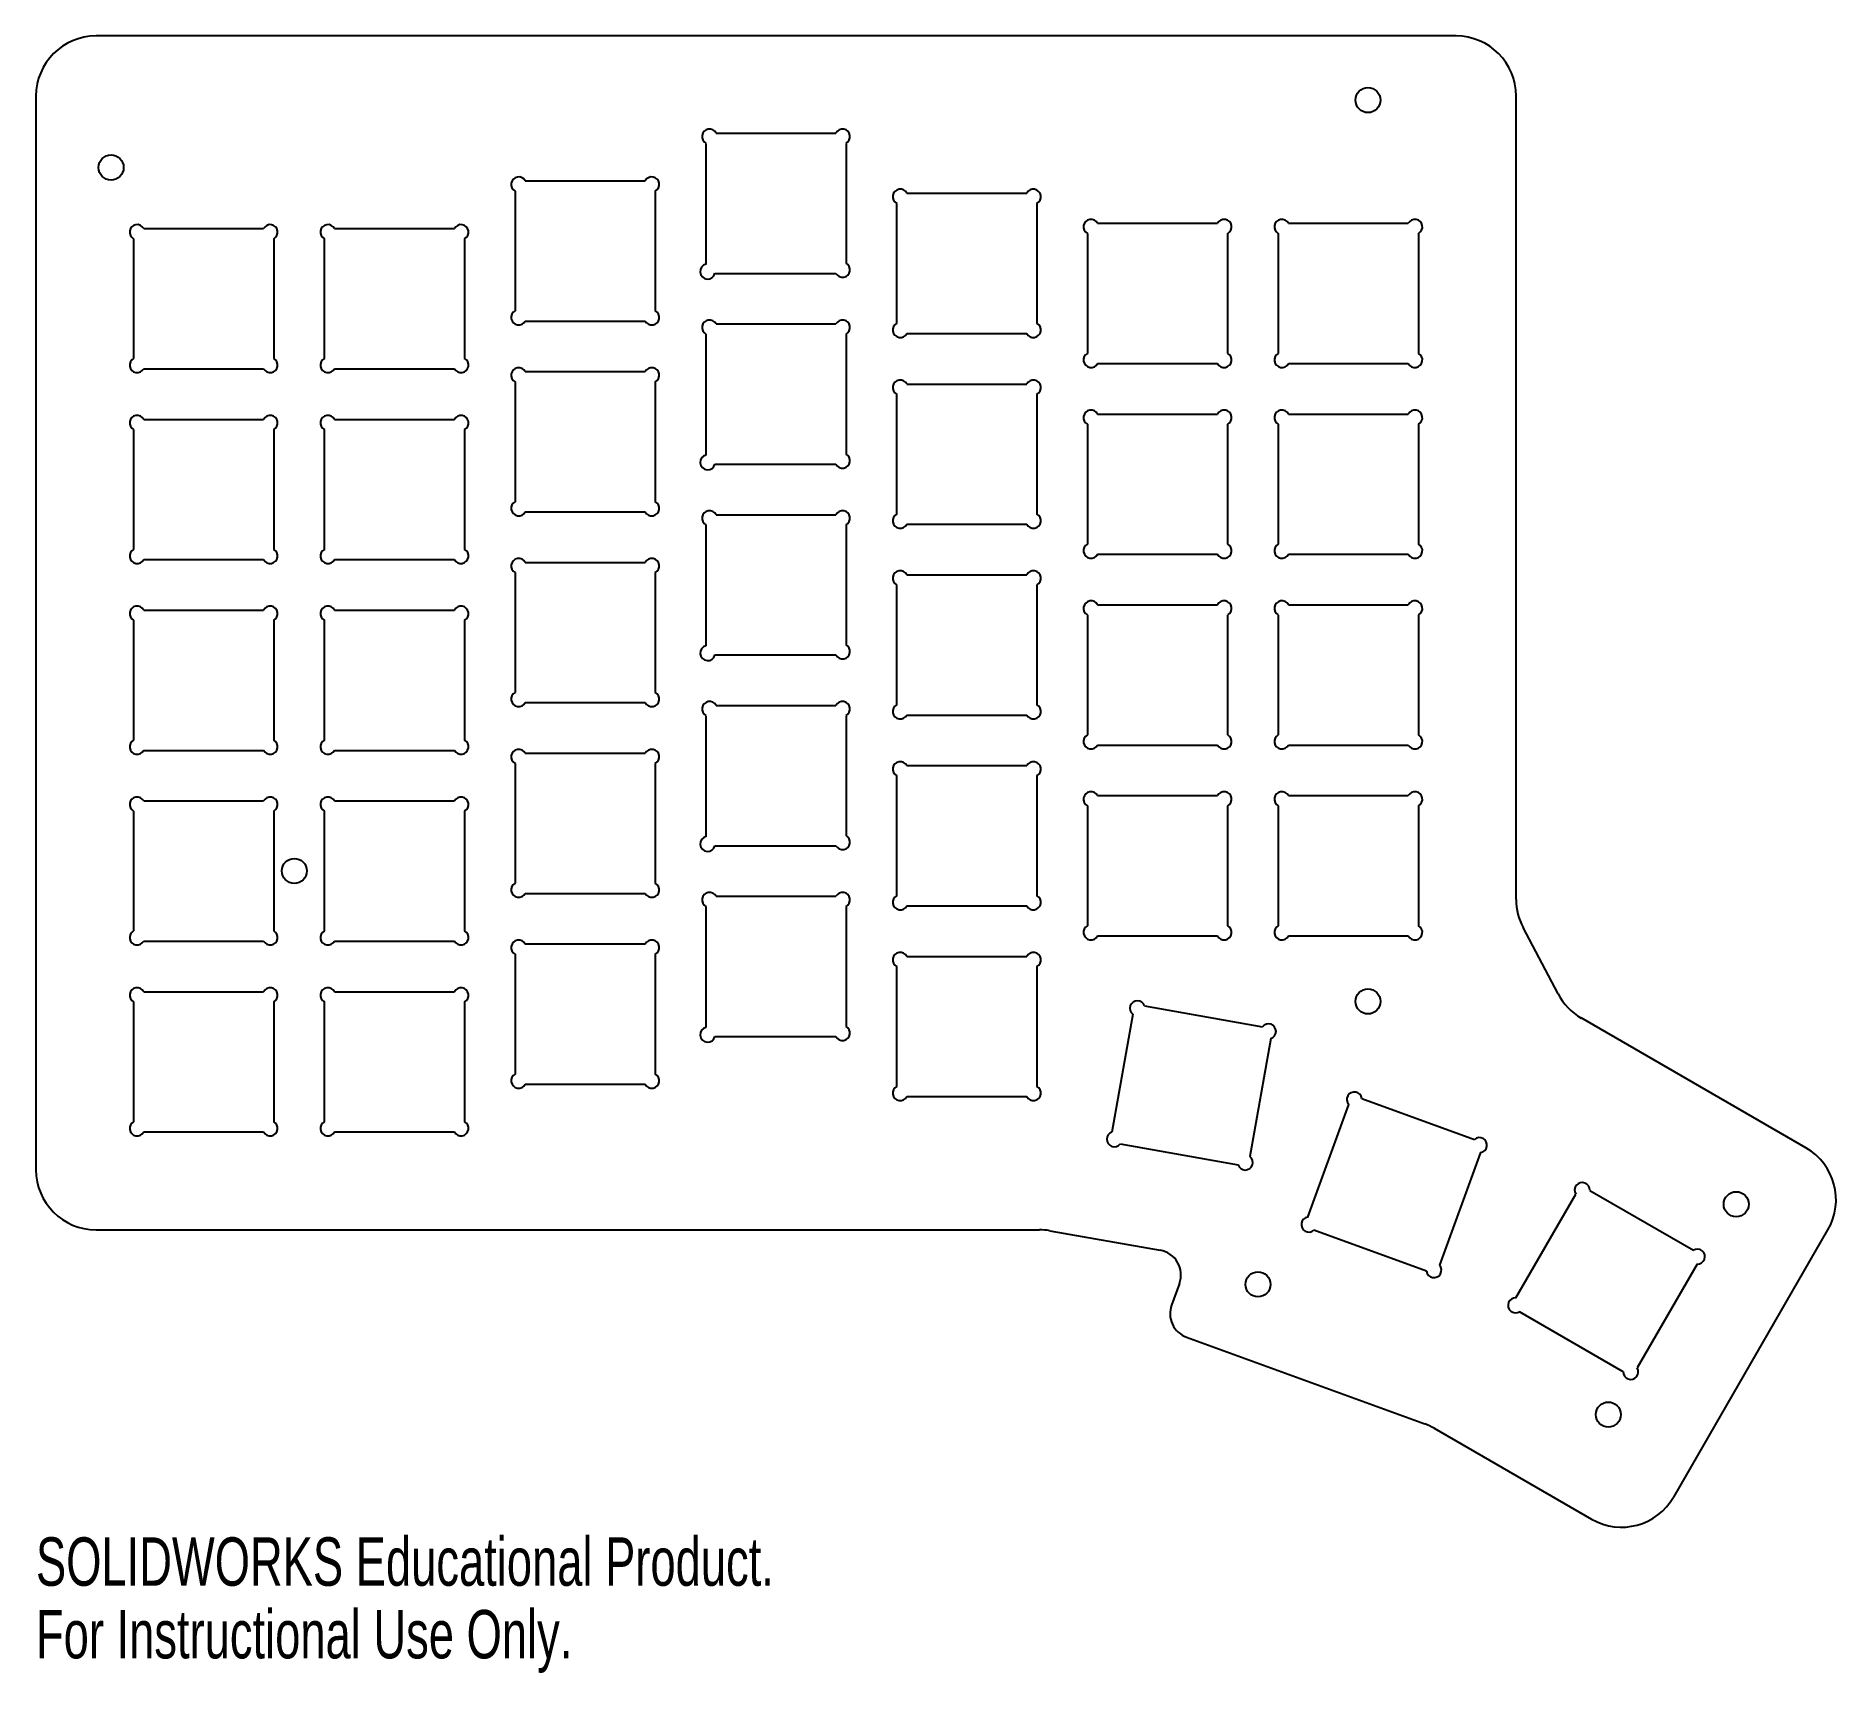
# Model space of a CAD drawing. Header units: millimetres. Extents: x -119 to 61, y -39 to 125.
import ezdxf

# ---------------------------------------------------------------- set-up
doc = ezdxf.new("R2010")
doc.units = ezdxf.units.MM
doc.styles.add('SLDTEXTSTYLE0', font='TXT', dxfattribs={"width": 0.7})

msp = doc.modelspace()

# ---------------------------------------------------------------- linework, layer by layer
at = {"color": 7, "linetype": 'Continuous', "lineweight": 25}
for p, q in [((23.02, 124.65), (-112.78, 124.65)), ((-118.78, 118.65), (-118.78, 11.45)), ((29.02, 38.42), (29.02, 118.65)), ((-51.89, 113.93), (-51.89, 101.85)), ((-50.87, 114.95), (-38.9, 114.95)), ((-37.89, 113.93), (-37.89, 101.96)), ((-69.92, 110.19), (-57.95, 110.19)), ((-70.94, 109.17), (-70.94, 97.2)), ((-56.94, 109.17), (-56.94, 97.2)), ((-32.84, 107.93), (-32.84, 95.96)), ((-31.82, 108.95), (-19.85, 108.95)), ((-18.84, 107.93), (-18.84, 95.96)), ((-109.04, 104.41), (-109.04, 92.44)), ((-108.02, 105.42), (-96.05, 105.42)), ((-95.04, 104.41), (-95.04, 92.44)), ((-89.99, 104.41), (-89.99, 92.44)), ((-88.97, 105.42), (-77, 105.42)), ((-75.99, 104.41), (-75.99, 92.44)), ((-13.79, 104.93), (-13.79, 92.96)), ((-12.77, 105.95), (-0.8, 105.95)), ((0.21, 104.93), (0.21, 92.96)), ((5.26, 104.93), (5.26, 92.96)), ((6.28, 105.95), (18.25, 105.95)), ((19.26, 104.93), (19.26, 92.96)), ((-50.98, 100.95), (-38.9, 100.95)), ((-69.92, 96.19), (-57.95, 96.19)), ((-50.87, 95.9), (-38.9, 95.9)), ((-51.89, 94.88), (-51.89, 82.8)), ((-37.89, 94.88), (-37.89, 82.91)), ((-31.82, 94.95), (-19.85, 94.95)), ((-12.77, 91.95), (-0.8, 91.95)), ((6.28, 91.95), (18.25, 91.95)), ((-108.02, 91.42), (-96.05, 91.42)), ((-88.97, 91.42), (-77, 91.42)), ((-70.94, 90.12), (-70.94, 78.15)), ((-69.92, 91.14), (-57.95, 91.14)), ((-56.94, 90.12), (-56.94, 78.15)), ((-31.82, 89.9), (-19.85, 89.9)), ((-32.84, 88.88), (-32.84, 76.91)), ((-18.84, 88.88), (-18.84, 76.91)), ((-108.02, 86.37), (-96.05, 86.37)), ((-88.97, 86.37), (-77, 86.37)), ((-12.77, 86.9), (-0.8, 86.9)), ((6.28, 86.9), (18.25, 86.9)), ((-109.04, 85.36), (-109.04, 73.39)), ((-95.04, 85.36), (-95.04, 73.39)), ((-89.99, 85.36), (-89.99, 73.39)), ((-75.99, 85.36), (-75.99, 73.39)), ((-13.79, 85.88), (-13.79, 73.91)), ((0.21, 85.88), (0.21, 73.91)), ((5.26, 85.88), (5.26, 73.91)), ((19.26, 85.88), (19.26, 73.91)), ((-50.98, 81.9), (-38.9, 81.9)), ((-69.92, 77.14), (-57.95, 77.14)), ((-51.89, 75.83), (-51.89, 63.75)), ((-50.87, 76.85), (-38.9, 76.85)), ((-37.89, 75.83), (-37.89, 63.86)), ((-31.82, 75.9), (-19.85, 75.9)), ((-108.02, 72.37), (-96.05, 72.37)), ((-88.97, 72.37), (-77, 72.37)), ((-69.92, 72.09), (-57.95, 72.09)), ((-12.77, 72.9), (-0.8, 72.9)), ((6.28, 72.9), (18.25, 72.9)), ((-70.94, 71.07), (-70.94, 59.1)), ((-56.94, 71.07), (-56.94, 59.1)), ((-31.82, 70.85), (-19.85, 70.85)), ((-32.84, 69.83), (-32.84, 57.86)), ((-18.84, 69.83), (-18.84, 57.86)), ((-108.02, 67.32), (-96.05, 67.32)), ((-88.97, 67.32), (-77, 67.32)), ((-13.79, 66.83), (-13.79, 54.86)), ((-12.77, 67.85), (-0.8, 67.85)), ((0.21, 66.83), (0.21, 54.86)), ((5.26, 66.83), (5.26, 54.86)), ((6.28, 67.85), (18.25, 67.85)), ((19.26, 66.83), (19.26, 54.86)), ((-109.04, 66.31), (-109.04, 54.34)), ((-95.04, 66.31), (-95.04, 54.34)), ((-89.99, 66.31), (-89.99, 54.34)), ((-75.99, 66.31), (-75.99, 54.34)), ((-50.98, 62.85), (-38.9, 62.85)), ((-69.92, 58.09), (-57.95, 58.09)), ((-50.87, 57.8), (-38.9, 57.8)), ((-51.89, 56.78), (-51.89, 44.7)), ((-37.89, 56.78), (-37.89, 44.81)), ((-31.82, 56.85), (-19.85, 56.85)), ((-108.02, 53.32), (-96.05, 53.32)), ((-88.97, 53.32), (-77, 53.32)), ((-69.92, 53.04), (-57.95, 53.04)), ((-12.77, 53.85), (-0.8, 53.85)), ((6.28, 53.85), (18.25, 53.85)), ((-70.94, 52.02), (-70.94, 40.05)), ((-56.94, 52.02), (-56.94, 40.05)), ((-32.84, 50.78), (-32.84, 38.81)), ((-31.82, 51.8), (-19.85, 51.8)), ((-18.84, 50.78), (-18.84, 38.81)), ((-12.77, 48.8), (-0.8, 48.8)), ((6.28, 48.8), (18.25, 48.8)), ((-109.04, 47.26), (-109.04, 35.29)), ((-108.02, 48.27), (-96.05, 48.27)), ((-95.04, 47.26), (-95.04, 35.29)), ((-89.99, 47.26), (-89.99, 35.29)), ((-88.97, 48.27), (-77, 48.27)), ((-75.99, 47.26), (-75.99, 35.29)), ((-13.79, 47.78), (-13.79, 35.81)), ((0.21, 47.78), (0.21, 35.81)), ((5.26, 47.78), (5.26, 35.81)), ((19.26, 47.78), (19.26, 35.81)), ((-50.98, 43.8), (-38.9, 43.8)), ((-69.92, 39.04), (-57.95, 39.04)), ((-50.87, 38.75), (-38.9, 38.75)), ((-31.82, 37.8), (-19.85, 37.8)), ((-51.89, 37.73), (-51.89, 25.65)), ((-37.89, 37.73), (-37.89, 25.76)), ((-108.02, 34.27), (-96.05, 34.27)), ((-88.97, 34.27), (-77, 34.27)), ((-12.77, 34.8), (-0.8, 34.8)), ((6.28, 34.8), (18.25, 34.8)), ((33.2, 29), (29.71, 35.63)), ((-70.94, 32.97), (-70.94, 21)), ((-69.92, 33.99), (-57.95, 33.99)), ((-56.94, 32.97), (-56.94, 21)), ((-31.82, 32.75), (-19.85, 32.75)), ((-32.84, 31.73), (-32.84, 19.76)), ((-18.84, 31.73), (-18.84, 19.76)), ((-108.02, 29.22), (-96.05, 29.22)), ((-88.97, 29.22), (-77, 29.22)), ((-109.04, 28.21), (-109.04, 16.24)), ((-95.04, 28.21), (-95.04, 16.24)), ((-89.99, 28.21), (-89.99, 16.24)), ((-75.99, 28.21), (-75.99, 16.24)), ((-9.27, 26.98), (-11.35, 15.19)), ((-8.09, 27.81), (3.7, 25.73)), ((57.96, 13.64), (35.51, 26.6)), ((-50.98, 24.75), (-38.9, 24.75)), ((4.52, 24.55), (2.44, 12.76)), ((-69.92, 19.99), (-57.95, 19.99)), ((-31.82, 18.75), (-19.85, 18.75)), ((13.61, 18.56), (24.86, 14.47)), ((8.21, 6.71), (12.31, 17.96)), ((-108.02, 15.22), (-96.05, 15.22)), ((-88.97, 15.22), (-77, 15.22)), ((-10.52, 14.02), (1.27, 11.94)), ((25.46, 13.17), (21.37, 1.92)), ((28.99, -1.34), (34.97, 9.02)), ((36.36, 9.39), (46.72, 3.41)), ((-112.78, 5.45), (-18.59, 5.45)), ((20.07, 1.31), (8.82, 5.41)), ((44.75, -21.24), (60.15, 5.44)), ((-17.55, 5.36), (-6.52, 3.41)), ((47.1, 2.02), (41.11, -8.34)), ((-4.6, 0.1), (-5.39, -2.06)), ((39.72, -8.72), (29.36, -2.73)), ((-3.89, -5.27), (19.89, -13.93)), ((20.84, -14.37), (36.55, -23.44))]:
    msp.add_line(p, q, dxfattribs=at)
for centre in [(14.22, 118.25), (-111.28, 111.52), (-92.98, 41.28), (14.22, 28.25), (50.99, 8), (3.24, 0), (38.22, -13)]:
    msp.add_circle(centre, 1.25, dxfattribs=at)
for centre, radius, start, end in [((-112.78, 118.65), 6, 90, 180), ((23.02, 118.65), 6, 0, 90), ((-51.53, 114.6), 0.75, 28.1255, 241.8745), ((-38.24, 114.6), 0.75, 298.1255, 151.8745), ((-70.58, 109.83), 0.75, 28.1255, 241.8745), ((-57.29, 109.83), 0.75, 298.1255, 151.8745), ((-32.48, 108.6), 0.75, 28.1255, 241.8745), ((-19.19, 108.6), 0.75, 298.1255, 151.8745), ((-13.43, 105.6), 0.75, 28.1255, 241.8745), ((-0.14, 105.6), 0.75, 298.1255, 151.8745), ((5.62, 105.6), 0.75, 28.1255, 241.8745), ((18.91, 105.6), 0.75, 298.1255, 151.8745), ((-108.68, 105.07), 0.75, 28.1255, 241.8745), ((-95.39, 105.07), 0.75, 298.1255, 151.8745), ((-89.63, 105.07), 0.75, 28.1255, 241.8745), ((-76.34, 105.07), 0.75, 298.1255, 151.8745), ((-51.71, 101.13), 0.75, 103.633, 346.367), ((-38.24, 101.3), 0.75, 208.1255, 61.8745), ((-70.58, 96.54), 0.75, 118.1255, 331.8745), ((-57.29, 96.54), 0.75, 208.1255, 61.8745), ((-51.53, 95.55), 0.75, 28.1255, 241.8745), ((-38.24, 95.55), 0.75, 298.1255, 151.8745), ((-32.48, 95.3), 0.75, 118.1255, 331.8745), ((-19.19, 95.3), 0.75, 208.1255, 61.8745), ((-108.68, 91.78), 0.75, 118.1255, 331.8745), ((-95.39, 91.78), 0.75, 208.1255, 61.8745), ((-89.63, 91.78), 0.75, 118.1255, 331.8745), ((-76.34, 91.78), 0.75, 208.1255, 61.8745), ((-13.43, 92.3), 0.75, 118.1255, 331.8745), ((-0.14, 92.3), 0.75, 208.1255, 61.8745), ((5.62, 92.3), 0.75, 118.1255, 331.8745), ((18.91, 92.3), 0.75, 208.1255, 61.8745), ((-70.58, 90.78), 0.75, 28.1255, 241.8745), ((-57.29, 90.78), 0.75, 298.1255, 151.8745), ((-32.48, 89.55), 0.75, 28.1255, 241.8745), ((-19.19, 89.55), 0.75, 298.1255, 151.8745), ((-108.68, 86.02), 0.75, 28.1255, 241.8745), ((-95.39, 86.02), 0.75, 298.1255, 151.8745), ((-89.63, 86.02), 0.75, 28.1255, 241.8745), ((-76.34, 86.02), 0.75, 298.1255, 151.8745), ((-13.43, 86.55), 0.75, 28.1255, 241.8745), ((-0.14, 86.55), 0.75, 298.1255, 151.8745), ((5.62, 86.55), 0.75, 28.1255, 241.8745), ((18.91, 86.55), 0.75, 298.1255, 151.8745), ((-51.71, 82.08), 0.75, 103.633, 346.367), ((-38.24, 82.25), 0.75, 208.1255, 61.8745), ((-70.58, 77.49), 0.75, 118.1255, 331.8745), ((-57.29, 77.49), 0.75, 208.1255, 61.8745), ((-51.53, 76.5), 0.75, 28.1255, 241.8745), ((-38.24, 76.5), 0.75, 298.1255, 151.8745), ((-32.48, 76.25), 0.75, 118.1255, 331.8745), ((-19.19, 76.25), 0.75, 208.1255, 61.8745), ((-13.43, 73.25), 0.75, 118.1255, 331.8745), ((-0.14, 73.25), 0.75, 208.1255, 61.8745), ((5.62, 73.25), 0.75, 118.1255, 331.8745), ((18.91, 73.25), 0.75, 208.1255, 61.8745), ((-108.68, 72.73), 0.75, 118.1255, 331.8745), ((-95.39, 72.73), 0.75, 208.1255, 61.8745), ((-89.63, 72.73), 0.75, 118.1255, 331.8745), ((-76.34, 72.73), 0.75, 208.1255, 61.8745), ((-70.58, 71.73), 0.75, 28.1255, 241.8745), ((-57.29, 71.73), 0.75, 298.1255, 151.8745), ((-32.48, 70.5), 0.75, 28.1255, 241.8745), ((-19.19, 70.5), 0.75, 298.1255, 151.8745), ((-108.68, 66.97), 0.75, 28.1255, 241.8745), ((-95.39, 66.97), 0.75, 298.1255, 151.8745), ((-89.63, 66.97), 0.75, 28.1255, 241.8745), ((-76.34, 66.97), 0.75, 298.1255, 151.8745), ((-13.43, 67.5), 0.75, 28.1255, 241.8745), ((-0.14, 67.5), 0.75, 298.1255, 151.8745), ((5.62, 67.5), 0.75, 28.1255, 241.8745), ((18.91, 67.5), 0.75, 298.1255, 151.8745), ((-51.71, 63.03), 0.75, 103.633, 346.367), ((-38.24, 63.2), 0.75, 208.1255, 61.8745), ((-70.58, 58.44), 0.75, 118.1255, 331.8745), ((-57.29, 58.44), 0.75, 208.1255, 61.8745), ((-51.53, 57.45), 0.75, 28.1255, 241.8745), ((-38.24, 57.45), 0.75, 298.1255, 151.8745), ((-32.48, 57.2), 0.75, 118.1255, 331.8745), ((-19.19, 57.2), 0.75, 208.1255, 61.8745), ((-108.68, 53.68), 0.75, 118.1255, 331.8745), ((-95.39, 53.68), 0.75, 208.1255, 61.8745), ((-89.63, 53.68), 0.75, 118.1255, 331.8745), ((-76.34, 53.68), 0.75, 208.1255, 61.8745), ((-13.43, 54.2), 0.75, 118.1255, 331.8745), ((-0.14, 54.2), 0.75, 208.1255, 61.8745), ((5.62, 54.2), 0.75, 118.1255, 331.8745), ((18.91, 54.2), 0.75, 208.1255, 61.8745), ((-70.58, 52.68), 0.75, 28.1255, 241.8745), ((-57.29, 52.68), 0.75, 298.1255, 151.8745), ((-32.48, 51.45), 0.75, 28.1255, 241.8745), ((-19.19, 51.45), 0.75, 298.1255, 151.8745), ((-108.68, 47.92), 0.75, 28.1255, 241.8745), ((-95.39, 47.92), 0.75, 298.1255, 151.8745), ((-89.63, 47.92), 0.75, 28.1255, 241.8745), ((-76.34, 47.92), 0.75, 298.1255, 151.8745), ((-13.43, 48.45), 0.75, 28.1255, 241.8745), ((-0.14, 48.45), 0.75, 298.1255, 151.8745), ((5.62, 48.45), 0.75, 28.1255, 241.8745), ((18.91, 48.45), 0.75, 298.1255, 151.8745), ((-51.71, 43.98), 0.75, 103.633, 346.367), ((-38.24, 44.15), 0.75, 208.1255, 61.8745), ((-70.58, 39.39), 0.75, 118.1255, 331.8745), ((-57.29, 39.39), 0.75, 208.1255, 61.8745), ((-51.53, 38.4), 0.75, 28.1255, 241.8745), ((-38.24, 38.4), 0.75, 298.1255, 151.8745), ((-32.48, 38.15), 0.75, 118.1255, 331.8745), ((-19.19, 38.15), 0.75, 208.1255, 61.8745), ((35.02, 38.42), 6, 180, 207.7582), ((-108.68, 34.63), 0.75, 118.1255, 331.8745), ((-95.39, 34.63), 0.75, 208.1255, 61.8745), ((-89.63, 34.63), 0.75, 118.1255, 331.8745), ((-76.34, 34.63), 0.75, 208.1255, 61.8745), ((-70.58, 33.63), 0.75, 28.1255, 241.8745), ((-57.29, 33.63), 0.75, 298.1255, 151.8745), ((-13.43, 35.15), 0.75, 118.1255, 331.8745), ((-0.14, 35.15), 0.75, 208.1255, 61.8745), ((5.62, 35.15), 0.75, 118.1255, 331.8745), ((18.91, 35.15), 0.75, 208.1255, 61.8745), ((-32.48, 32.4), 0.75, 28.1255, 241.8745), ((-19.19, 32.4), 0.75, 298.1255, 151.8745), ((-108.68, 28.87), 0.75, 28.1255, 241.8745), ((-95.39, 28.87), 0.75, 298.1255, 151.8745), ((-89.63, 28.87), 0.75, 28.1255, 241.8745), ((-76.34, 28.87), 0.75, 298.1255, 151.8745), ((38.51, 31.79), 6, 207.7582, 240), ((-8.8, 27.57), 0.75, 18.1255, 231.8745), ((-51.71, 24.93), 0.75, 103.633, 346.367), ((-38.24, 25.1), 0.75, 208.1255, 61.8745), ((4.29, 25.26), 0.75, 288.1255, 141.8745), ((-70.58, 20.34), 0.75, 118.1255, 331.8745), ((-57.29, 20.34), 0.75, 208.1255, 61.8745), ((-32.48, 19.1), 0.75, 118.1255, 331.8745), ((-19.19, 19.1), 0.75, 208.1255, 61.8745), ((12.86, 18.46), 0.75, 8.1255, 221.8745), ((-108.68, 15.58), 0.75, 118.1255, 331.8745), ((-95.39, 15.58), 0.75, 208.1255, 61.8745), ((-89.63, 15.58), 0.75, 118.1255, 331.8745), ((-76.34, 15.58), 0.75, 208.1255, 61.8745), ((-11.11, 14.48), 0.75, 108.1255, 321.8745), ((25.36, 13.91), 0.75, 278.1255, 131.8745), ((1.98, 12.17), 0.75, 198.1255, 51.8745), ((54.96, 8.44), 6, 330, 60), ((-112.78, 11.45), 6, 180, 270), ((35.61, 9.42), 0.75, 358.1255, 211.8745), ((-18.59, -0.55), 6, 80, 90), ((8.32, 5.97), 0.75, 98.1255, 311.8745), ((-6.95, 0.95), 2.5, 340, 80), ((20.81, 1.42), 0.75, 188.1255, 41.8745), ((47.12, 2.77), 0.75, 268.1255, 121.8745), ((28.96, -2.09), 0.75, 88.1255, 301.8745), ((-3.04, -2.92), 2.5, 160, 250), ((40.47, -8.74), 0.75, 178.1255, 31.8745), ((17.84, -19.57), 6, 60, 70), ((39.55, -18.24), 6, 240, 330)]:
    msp.add_arc(centre, radius, start, end, dxfattribs=at)

# ---------------------------------------------------------------- texts
at = {"color": 7, "linetype": 'Continuous', "char_height": 4.8336, "attachment_point": 1, "style": 'SLDTEXTSTYLE0'}
for s, insert in [('SOLIDWORKS Educational Product.', (-118.78, -25.26)), ('For Instructional Use Only.', (-118.78, -32.51))]:
    msp.add_mtext(s, dxfattribs=dict(at, insert=insert))

doc.saveas('drawing.dxf')
